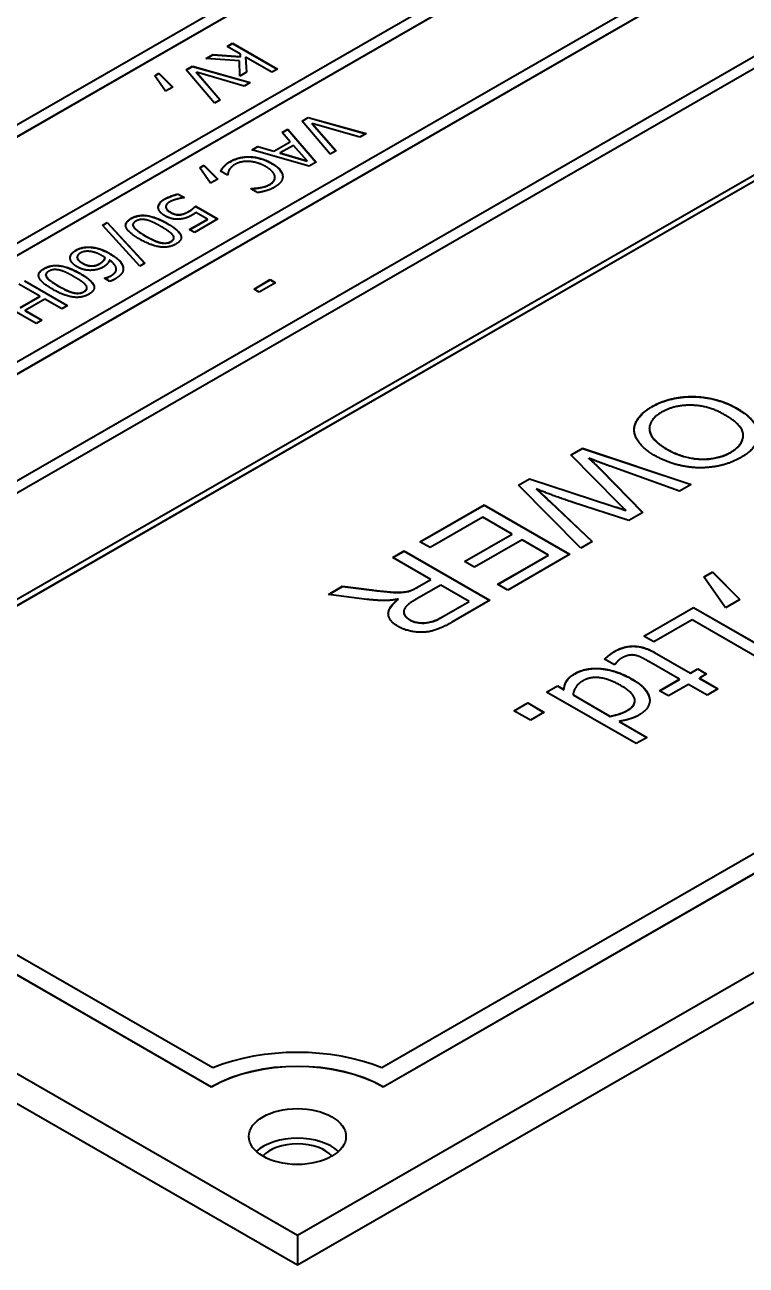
# Model space of a CAD drawing. Header units: millimetres. Extents: x 0 to 1682, y 0 to 1188.
# Drawn here: x 1431.84 to 1443.72, y 1035.44 to 1055.87 of the extents above; entities that cross this region are included whole.
import ezdxf

# ---------------------------------------------------------------- set-up
doc = ezdxf.new("R2010")
doc.units = ezdxf.units.MM
doc.header["$LTSCALE"] = 2
doc.layers.add('가시적인 것(ISO)', color=3, linetype='Continuous', lineweight=40)
doc.layers.add('가시적인 좁은 것(ISO)', color=3, linetype='Continuous', lineweight=35)

msp = doc.modelspace()

# ---------------------------------------------------------------- linework, layer by layer
at = {"layer": '가시적인 것(ISO)'}
for p, q in [((1446.909, 1062.969), (1421.057, 1048.082)), ((1421.227, 1047.984), (1447.079, 1062.871)), ((1447.079, 1062.868), (1421.23, 1047.982)), ((1448.606, 1061.991), (1422.754, 1047.104)), ((1422.924, 1047.007), (1448.776, 1061.894)), ((1448.776, 1061.89), (1422.927, 1047.005)), ((1481.586, 1061.988), (1436.331, 1035.928)), ((1481.586, 1061.498), (1436.331, 1035.437)), ((1476.801, 1061.191), (1437.721, 1038.686)), ((1437.745, 1038.374), (1477.343, 1061.177)), ((1477.343, 1061.174), (1437.745, 1038.371)), ((1450.303, 1061.014), (1424.451, 1046.127)), ((1424.621, 1046.029), (1450.473, 1060.916)), ((1450.473, 1060.913), (1424.624, 1046.028)), ((1452, 1060.037), (1426.148, 1045.15)), ((1426.318, 1045.052), (1452.17, 1059.939)), ((1452.17, 1059.936), (1426.321, 1045.05)), ((1453.697, 1059.06), (1427.845, 1044.173)), ((1453.867, 1059.06), (1427.845, 1044.075)), ((1453.867, 1059.056), (1427.845, 1044.072)), ((1435.173, 1055.51), (1435.262, 1055.562)), ((1435.176, 1055.509), (1435.262, 1055.559)), ((1435.262, 1055.562), (1436.001, 1055.136)), ((1435.262, 1055.559), (1435.262, 1055.562)), ((1435.262, 1055.559), (1435.998, 1055.135)), ((1436.331, 1035.928), (1402.39, 1055.473)), ((1434.823, 1055.309), (1434.94, 1055.376)), ((1434.828, 1055.308), (1434.94, 1055.373)), ((1434.94, 1055.376), (1435.393, 1055.342)), ((1434.94, 1055.373), (1434.94, 1055.376)), ((1434.94, 1055.373), (1435.393, 1055.339)), ((1435.394, 1055.383), (1435.173, 1055.51)), ((1435.393, 1055.342), (1435.394, 1055.383)), ((1435.393, 1055.339), (1435.394, 1055.379)), ((1435.393, 1055.339), (1435.393, 1055.342)), ((1435.394, 1055.379), (1435.394, 1055.383)), ((1435.911, 1055.085), (1435.479, 1055.334)), ((1435.479, 1055.334), (1435.494, 1055.084)), ((1435.479, 1055.331), (1435.479, 1055.334)), ((1435.479, 1055.331), (1435.493, 1055.084)), ((1434.502, 1055.124), (1434.603, 1055.182)), ((1434.965, 1054.576), (1434.502, 1055.124)), ((1434.504, 1055.122), (1434.603, 1055.179)), ((1434.603, 1055.182), (1435.554, 1054.915)), ((1434.603, 1055.179), (1434.603, 1055.182)), ((1434.603, 1055.179), (1435.55, 1054.913)), ((1435.378, 1055.273), (1434.823, 1055.309)), ((1435.382, 1055.02), (1435.378, 1055.273)), ((1436.001, 1055.136), (1435.911, 1055.085)), ((1436.331, 1035.437), (1402.39, 1054.983)), ((1433.982, 1055.027), (1434.051, 1055.067)), ((1434.16, 1054.771), (1433.982, 1055.027)), ((1433.984, 1055.025), (1434.051, 1055.064)), ((1434.051, 1055.067), (1434.279, 1054.84)), ((1434.051, 1055.064), (1434.051, 1055.067)), ((1434.051, 1055.064), (1434.277, 1054.839)), ((1434.67, 1055.083), (1435.061, 1054.632)), ((1435.453, 1054.857), (1434.67, 1055.083)), ((1434.67, 1055.079), (1434.67, 1055.083)), ((1434.67, 1055.079), (1435.059, 1054.63)), ((1435.494, 1055.084), (1435.382, 1055.02)), ((1435.554, 1054.915), (1435.453, 1054.857)), ((1434.279, 1054.84), (1434.16, 1054.771)), ((1406.632, 1054.662), (1434.917, 1038.374)), ((1434.917, 1038.371), (1406.632, 1054.659)), ((1434.94, 1038.686), (1407.174, 1054.676)), ((1435.061, 1054.632), (1434.965, 1054.576)), ((1436.408, 1054.281), (1436.51, 1054.34)), ((1436.41, 1054.279), (1436.51, 1054.336)), ((1436.51, 1054.34), (1437.461, 1054.073)), ((1436.51, 1054.336), (1436.51, 1054.34)), ((1436.51, 1054.336), (1437.457, 1054.071)), ((1436.078, 1054.091), (1436.174, 1054.146)), ((1436.212, 1053.94), (1436.078, 1054.091)), ((1436.08, 1054.089), (1436.174, 1054.143)), ((1436.174, 1054.146), (1436.642, 1053.602)), ((1436.174, 1054.143), (1436.174, 1054.146)), ((1436.174, 1054.143), (1436.64, 1053.6)), ((1436.872, 1053.734), (1436.408, 1054.281)), ((1436.576, 1054.24), (1436.968, 1053.789)), ((1437.36, 1054.015), (1436.576, 1054.24)), ((1436.576, 1054.237), (1436.576, 1054.24)), ((1436.576, 1054.237), (1436.966, 1053.788)), ((1435.942, 1053.785), (1436.212, 1053.94)), ((1435.942, 1053.782), (1436.212, 1053.937)), ((1436.212, 1053.937), (1436.212, 1053.94)), ((1437.461, 1054.073), (1437.36, 1054.015)), ((1435.581, 1053.805), (1435.68, 1053.862)), ((1436.527, 1053.535), (1435.581, 1053.805)), ((1435.585, 1053.804), (1435.68, 1053.859)), ((1435.68, 1053.862), (1435.942, 1053.785)), ((1435.68, 1053.859), (1435.68, 1053.862)), ((1435.68, 1053.859), (1435.942, 1053.782)), ((1435.942, 1053.782), (1435.942, 1053.785)), ((1436.266, 1053.879), (1436.048, 1053.754)), ((1436.048, 1053.754), (1436.49, 1053.625)), ((1436.048, 1053.75), (1436.048, 1053.754)), ((1436.048, 1053.75), (1436.49, 1053.622)), ((1436.49, 1053.625), (1436.266, 1053.879)), ((1436.968, 1053.789), (1436.872, 1053.734)), ((1434.722, 1053.512), (1434.791, 1053.552)), ((1434.9, 1053.257), (1434.722, 1053.512)), ((1434.723, 1053.51), (1434.791, 1053.549)), ((1434.791, 1053.552), (1435.018, 1053.325)), ((1434.791, 1053.549), (1434.791, 1053.552)), ((1434.791, 1053.549), (1435.016, 1053.324)), ((1435.12, 1053.527), (1435.12, 1053.53)), ((1436.49, 1053.622), (1436.49, 1053.625)), ((1436.642, 1053.602), (1436.527, 1053.535)), ((1435.018, 1053.325), (1434.9, 1053.257)), ((1435.178, 1053.388), (1435.066, 1053.453)), ((1435.185, 1053.392), (1435.178, 1053.388)), ((1435.961, 1053.353), (1435.961, 1053.356)), ((1434.37, 1053.078), (1434.47, 1053.02)), ((1434.37, 1053.075), (1434.37, 1053.078)), ((1434.37, 1053.075), (1434.467, 1053.019)), ((1435.564, 1053.166), (1435.572, 1053.17)), ((1435.678, 1053.1), (1435.564, 1053.166)), ((1435.567, 1053.164), (1435.572, 1053.167)), ((1435.572, 1053.167), (1435.572, 1053.17)), ((1434.165, 1052.867), (1434.165, 1052.87)), ((1434.166, 1052.86), (1434.166, 1052.863)), ((1434.47, 1053.02), (1434.463, 1053.016)), ((1434.658, 1052.879), (1435.022, 1052.669)), ((1434.658, 1052.875), (1434.658, 1052.879)), ((1434.658, 1052.875), (1435.02, 1052.667)), ((1434.387, 1052.737), (1434.387, 1052.74)), ((1434.551, 1052.493), (1434.848, 1052.664)), ((1434.554, 1052.491), (1434.848, 1052.661)), ((1435.022, 1052.669), (1434.634, 1052.445)), ((1434.848, 1052.664), (1434.66, 1052.773)), ((1434.848, 1052.661), (1434.848, 1052.664)), ((1433.12, 1052.564), (1433.2, 1052.611)), ((1433.735, 1051.891), (1433.12, 1052.564)), ((1433.122, 1052.562), (1433.2, 1052.607)), ((1433.2, 1052.611), (1433.817, 1051.938)), ((1433.2, 1052.607), (1433.2, 1052.611)), ((1433.2, 1052.607), (1433.815, 1051.937)), ((1433.623, 1052.568), (1433.623, 1052.572)), ((1434.634, 1052.445), (1434.551, 1052.493)), ((1434.298, 1052.355), (1434.298, 1052.358)), ((1432.706, 1052.035), (1432.706, 1052.038)), ((1432.965, 1051.894), (1432.965, 1051.897)), ((1433.167, 1052.027), (1433.167, 1052.03)), ((1433.347, 1051.841), (1433.347, 1051.844)), ((1433.817, 1051.938), (1433.735, 1051.891)), ((1431.838, 1051.649), (1432.545, 1051.242)), ((1431.838, 1051.646), (1432.542, 1051.24)), ((1432.19, 1051.743), (1432.19, 1051.746)), ((1433.153, 1051.693), (1433.157, 1051.695)), ((1433.244, 1051.64), (1433.153, 1051.693)), ((1433.155, 1051.691), (1433.157, 1051.692)), ((1433.157, 1051.692), (1433.157, 1051.695)), ((1435.617, 1051.514), (1435.885, 1051.668)), ((1435.62, 1051.512), (1435.885, 1051.665)), ((1435.885, 1051.668), (1435.97, 1051.618)), ((1435.885, 1051.665), (1435.885, 1051.668)), ((1435.885, 1051.665), (1435.968, 1051.617)), ((1432.09, 1051.396), (1431.744, 1051.595)), ((1432.865, 1051.53), (1432.865, 1051.533)), ((1435.703, 1051.464), (1435.617, 1051.514)), ((1435.97, 1051.618), (1435.703, 1051.464)), ((1432.031, 1050.946), (1431.324, 1051.353)), ((1431.764, 1051.208), (1432.09, 1051.396)), ((1431.764, 1051.205), (1432.09, 1051.392)), ((1432.173, 1051.347), (1431.848, 1051.16)), ((1432.09, 1051.392), (1432.09, 1051.396)), ((1432.451, 1051.188), (1432.173, 1051.347)), ((1432.545, 1051.242), (1432.451, 1051.188)), ((1431.848, 1051.16), (1432.125, 1051)), ((1431.848, 1051.157), (1431.848, 1051.16)), ((1431.848, 1051.157), (1432.122, 1050.999)), ((1432.125, 1051), (1432.031, 1050.946)), ((1442.127, 1049.214), (1442.127, 1049.217)), ((1443.672, 1049.106), (1443.672, 1049.109)), ((1440.834, 1048.783), (1441.027, 1048.894)), ((1441.613, 1047.99), (1440.834, 1048.783)), ((1440.836, 1048.781), (1441.027, 1048.89)), ((1441.027, 1048.894), (1442.816, 1048.295)), ((1441.027, 1048.89), (1441.027, 1048.894)), ((1441.027, 1048.89), (1442.812, 1048.293)), ((1441.131, 1048.724), (1441.131, 1048.727)), ((1442.624, 1048.185), (1441.481, 1048.595)), ((1439.969, 1048.285), (1440.152, 1048.39)), ((1439.971, 1048.283), (1440.152, 1048.387)), ((1440.152, 1048.39), (1441.526, 1047.94)), ((1440.152, 1048.387), (1440.152, 1048.39)), ((1440.152, 1048.387), (1441.526, 1047.936)), ((1441.329, 1048.539), (1442.016, 1047.835)), ((1441.329, 1048.536), (1442.014, 1047.834)), ((1440.997, 1047.248), (1439.969, 1048.285)), ((1440.26, 1048.222), (1440.26, 1048.225)), ((1442.816, 1048.295), (1442.624, 1048.185)), ((1438.348, 1047.351), (1439.404, 1047.96)), ((1439.404, 1047.96), (1440.818, 1047.145)), ((1439.404, 1047.956), (1439.404, 1047.96)), ((1440.498, 1048.007), (1441.186, 1047.357)), ((1440.498, 1048.004), (1441.184, 1047.356)), ((1441.79, 1047.704), (1440.871, 1048)), ((1438.351, 1047.35), (1439.404, 1047.956)), ((1439.384, 1047.755), (1438.515, 1047.255)), ((1439.865, 1047.479), (1439.384, 1047.755)), ((1439.404, 1047.956), (1440.816, 1047.144)), ((1441.737, 1047.867), (1441.737, 1047.87)), ((1442.016, 1047.835), (1441.79, 1047.704)), ((1438.515, 1047.255), (1438.348, 1047.351)), ((1439.081, 1047.027), (1439.865, 1047.479)), ((1439.084, 1047.026), (1439.865, 1047.475)), ((1440.032, 1047.382), (1439.248, 1046.931)), ((1439.865, 1047.475), (1439.865, 1047.479)), ((1440.464, 1047.133), (1440.032, 1047.382)), ((1441.186, 1047.357), (1440.997, 1047.248)), ((1437.9, 1047.093), (1438.087, 1047.201)), ((1437.902, 1047.091), (1438.087, 1047.198)), ((1438.087, 1047.201), (1439.501, 1046.387)), ((1438.087, 1047.198), (1438.087, 1047.201)), ((1438.087, 1047.198), (1439.498, 1046.385)), ((1440.818, 1047.145), (1439.794, 1046.555)), ((1438.528, 1046.731), (1437.9, 1047.093)), ((1439.248, 1046.931), (1439.081, 1047.027)), ((1439.627, 1046.652), (1440.464, 1047.133)), ((1439.63, 1046.65), (1440.464, 1047.13)), ((1440.464, 1047.13), (1440.464, 1047.133)), ((1443.025, 1046.775), (1443.163, 1046.855)), ((1443.381, 1046.264), (1443.025, 1046.775)), ((1443.026, 1046.773), (1443.163, 1046.852)), ((1443.163, 1046.855), (1443.618, 1046.401)), ((1443.163, 1046.852), (1443.163, 1046.855)), ((1443.163, 1046.852), (1443.616, 1046.399)), ((1436.842, 1046.484), (1437.076, 1046.619)), ((1436.847, 1046.484), (1437.076, 1046.616)), ((1437.076, 1046.619), (1437.558, 1046.557)), ((1437.076, 1046.616), (1437.076, 1046.619)), ((1437.076, 1046.616), (1437.558, 1046.554)), ((1438.2, 1046.547), (1438.2, 1046.55)), ((1438.69, 1046.638), (1438.288, 1046.407)), ((1438.311, 1046.606), (1438.528, 1046.731)), ((1438.311, 1046.603), (1438.528, 1046.728)), ((1438.528, 1046.728), (1438.528, 1046.731)), ((1439.157, 1046.369), (1438.69, 1046.638)), ((1439.794, 1046.555), (1439.627, 1046.652)), ((1437.472, 1046.403), (1436.842, 1046.484)), ((1437.998, 1046.405), (1437.998, 1046.408)), ((1438.71, 1046.111), (1439.157, 1046.369)), ((1438.71, 1046.108), (1439.157, 1046.365)), ((1439.501, 1046.387), (1438.874, 1046.025)), ((1439.157, 1046.365), (1439.157, 1046.369)), ((1443.618, 1046.401), (1443.381, 1046.264)), ((1438.082, 1046.195), (1438.082, 1046.199)), ((1442.033, 1045.799), (1442.853, 1046.271)), ((1442.036, 1045.798), (1442.853, 1046.268)), ((1442.853, 1046.271), (1444.267, 1045.457)), ((1442.853, 1046.268), (1442.853, 1046.271)), ((1442.853, 1046.268), (1444.264, 1045.455)), ((1442.832, 1046.067), (1442.201, 1045.703)), ((1444.079, 1045.349), (1442.832, 1046.067)), ((1442.201, 1045.703), (1442.033, 1045.799)), ((1442.213, 1045.528), (1442.801, 1045.19)), ((1442.213, 1045.525), (1442.801, 1045.186)), ((1441.55, 1045.326), (1441.389, 1045.418)), ((1441.56, 1045.331), (1441.55, 1045.326)), ((1442.622, 1045.087), (1442.117, 1045.378)), ((1442.801, 1045.19), (1442.922, 1045.259)), ((1442.801, 1045.186), (1442.922, 1045.256)), ((1442.801, 1045.186), (1442.801, 1045.19)), ((1442.922, 1045.259), (1443.069, 1045.174)), ((1442.922, 1045.256), (1442.922, 1045.259)), ((1442.922, 1045.256), (1443.067, 1045.172)), ((1443.069, 1045.174), (1442.949, 1045.104)), ((1442.949, 1045.104), (1443.254, 1044.929)), ((1442.949, 1045.101), (1442.949, 1045.104)), ((1442.949, 1045.101), (1443.251, 1044.927)), ((1440.432, 1044.877), (1440.611, 1044.98)), ((1440.435, 1044.876), (1440.611, 1044.977)), ((1440.611, 1044.98), (1440.719, 1044.918)), ((1440.611, 1044.977), (1440.611, 1044.98)), ((1440.611, 1044.977), (1440.719, 1044.915)), ((1440.719, 1044.915), (1440.719, 1044.918)), ((1442.294, 1044.897), (1442.622, 1045.087)), ((1442.441, 1044.812), (1442.294, 1044.897)), ((1442.296, 1044.896), (1442.622, 1045.083)), ((1442.77, 1045.001), (1442.441, 1044.812)), ((1442.622, 1045.083), (1442.622, 1045.087)), ((1443.075, 1044.826), (1442.77, 1045.001)), ((1443.254, 1044.929), (1443.075, 1044.826)), ((1439.896, 1044.569), (1440.123, 1044.699)), ((1439.899, 1044.567), (1440.123, 1044.696)), ((1440.123, 1044.699), (1440.393, 1044.543)), ((1440.123, 1044.696), (1440.123, 1044.699)), ((1440.123, 1044.696), (1440.391, 1044.542)), ((1441.91, 1044.027), (1440.432, 1044.877)), ((1440.869, 1044.832), (1441.482, 1044.479)), ((1440.869, 1044.829), (1440.869, 1044.832)), ((1440.869, 1044.829), (1441.482, 1044.476)), ((1441.887, 1044.729), (1441.887, 1044.732)), ((1440.167, 1044.413), (1439.896, 1044.569)), ((1440.393, 1044.543), (1440.167, 1044.413)), ((1441.482, 1044.476), (1441.482, 1044.479)), ((1441.63, 1044.394), (1442.088, 1044.13)), ((1441.63, 1044.39), (1441.63, 1044.394)), ((1441.63, 1044.39), (1442.086, 1044.128)), ((1442.088, 1044.13), (1441.91, 1044.027)), ((1434.917, 1038.371), (1434.917, 1038.374)), ((1437.745, 1038.371), (1437.745, 1038.374)), ((1436.331, 1035.928), (1436.331, 1035.437))]:
    msp.add_line(p, q, dxfattribs=at)
for centre, major_axis, start_param, end_param in [((1436.331, 1037.56), (-2.4, 0), 4.094439, 5.330339), ((1436.331, 1037.56), (2, 0), 0.785398, 2.356194), ((1436.331, 1037.556), (-2, 0), 3.926991, 5.497787), ((1436.331, 1037.066), (-0.8, 0), 3.703008, 5.72177), ((1436.331, 1037.066), (0.64, 0), 0.471438, 2.670154)]:
    msp.add_ellipse(centre, major_axis=major_axis, ratio=0.575862, start_param=start_param, end_param=end_param, dxfattribs=at)
msp.add_ellipse((1436.331, 1037.556), major_axis=(0.8, 0), ratio=0.575862, dxfattribs=at)
for points, degree in [([(1435.225, 1053.614), (1435.294, 1053.654), (1435.457, 1053.694), (1435.546, 1053.692)], 2), ([(1435.546, 1053.692), (1435.634, 1053.69), (1435.818, 1053.637), (1435.907, 1053.586)], 2), ([(1435.066, 1053.453), (1435.079, 1053.472), (1435.1, 1053.508), (1435.12, 1053.53)], 2), ([(1435.12, 1053.53), (1435.14, 1053.554), (1435.183, 1053.59), (1435.225, 1053.614)], 2), ([(1435.305, 1053.567), (1435.265, 1053.543), (1435.215, 1053.492), (1435.203, 1053.468)], 2), ([(1435.53, 1053.615), (1435.465, 1053.618), (1435.35, 1053.593), (1435.305, 1053.567)], 2), ([(1435.809, 1053.53), (1435.736, 1053.571), (1435.597, 1053.612), (1435.53, 1053.615)], 2), ([(1435.96, 1053.37), (1435.954, 1053.408), (1435.877, 1053.49), (1435.809, 1053.53)], 2), ([(1435.907, 1053.586), (1435.996, 1053.535), (1436.082, 1053.433), (1436.088, 1053.38)], 2), ([(1435.203, 1053.468), (1435.193, 1053.444), (1435.185, 1053.405), (1435.185, 1053.392)], 2), ([(1435.876, 1053.238), (1435.921, 1053.264), (1435.965, 1053.332), (1435.96, 1053.37)], 2), ([(1436.088, 1053.38), (1436.093, 1053.328), (1436.027, 1053.233), (1435.956, 1053.192)], 2), ([(1436.088, 1053.377), (1436.089, 1053.373), (1436.089, 1053.369), (1436.089, 1053.365)], 3), ([(1434.144, 1052.995), (1434.195, 1053.024), (1434.316, 1053.068), (1434.37, 1053.078)], 2), ([(1435.572, 1053.17), (1435.596, 1053.171), (1435.667, 1053.175), (1435.711, 1053.182)], 2), ([(1435.813, 1053.131), (1435.783, 1053.122), (1435.714, 1053.107), (1435.678, 1053.1)], 2), ([(1435.711, 1053.182), (1435.752, 1053.189), (1435.835, 1053.214), (1435.876, 1053.238)], 2), ([(1435.956, 1053.192), (1435.92, 1053.171), (1435.848, 1053.141), (1435.813, 1053.131)], 2), ([(1434.04, 1052.855), (1434.038, 1052.89), (1434.089, 1052.963), (1434.144, 1052.995)], 2), ([(1434.225, 1052.947), (1434.196, 1052.93), (1434.163, 1052.887), (1434.166, 1052.863)], 2), ([(1434.165, 1052.867), (1434.165, 1052.864), (1434.165, 1052.862), (1434.166, 1052.86)], 3), ([(1434.166, 1052.863), (1434.169, 1052.841), (1434.207, 1052.798), (1434.245, 1052.776)], 2), ([(1434.349, 1052.994), (1434.311, 1052.984), (1434.254, 1052.963), (1434.225, 1052.947)], 2), ([(1434.463, 1053.016), (1434.444, 1053.015), (1434.383, 1053.003), (1434.349, 1052.994)], 2), ([(1434.535, 1052.788), (1434.574, 1052.811), (1434.64, 1052.862), (1434.658, 1052.879)], 2), ([(1433.735, 1052.334), (1433.545, 1052.444), (1433.477, 1052.61), (1433.592, 1052.677)], 2), ([(1433.592, 1052.677), (1433.709, 1052.744), (1434, 1052.702), (1434.186, 1052.595)], 2), ([(1433.853, 1052.649), (1433.802, 1052.662), (1433.712, 1052.655), (1433.671, 1052.631)], 2), ([(1434.148, 1052.721), (1434.097, 1052.75), (1434.042, 1052.819), (1434.04, 1052.855)], 2), ([(1434.391, 1052.664), (1434.33, 1052.659), (1434.212, 1052.684), (1434.148, 1052.721)], 2), ([(1434.245, 1052.776), (1434.283, 1052.754), (1434.351, 1052.738), (1434.387, 1052.74)], 2), ([(1434.387, 1052.74), (1434.425, 1052.742), (1434.499, 1052.767), (1434.535, 1052.788)], 2), ([(1434.599, 1052.733), (1434.545, 1052.702), (1434.452, 1052.669), (1434.391, 1052.664)], 2), ([(1434.66, 1052.773), (1434.645, 1052.761), (1434.613, 1052.741), (1434.599, 1052.733)], 2), ([(1433.671, 1052.631), (1433.632, 1052.609), (1433.618, 1052.558), (1433.641, 1052.528)], 2), ([(1433.641, 1052.528), (1433.662, 1052.5), (1433.758, 1052.432), (1433.831, 1052.39)], 2), ([(1434.09, 1052.54), (1434.016, 1052.583), (1433.907, 1052.635), (1433.853, 1052.649)], 2), ([(1434.281, 1052.401), (1434.259, 1052.43), (1434.159, 1052.5), (1434.09, 1052.54)], 2), ([(1434.186, 1052.595), (1434.378, 1052.485), (1434.444, 1052.319), (1434.328, 1052.253)], 2), ([(1434.328, 1052.253), (1434.212, 1052.186), (1433.919, 1052.228), (1433.735, 1052.334)], 2), ([(1433.831, 1052.39), (1433.904, 1052.348), (1434.022, 1052.293), (1434.073, 1052.28)], 2), ([(1434.073, 1052.28), (1434.123, 1052.268), (1434.21, 1052.275), (1434.25, 1052.298)], 2), ([(1434.25, 1052.298), (1434.289, 1052.321), (1434.303, 1052.371), (1434.281, 1052.401)], 2), ([(1432.59, 1052.023), (1432.589, 1052.06), (1432.634, 1052.125), (1432.682, 1052.152)], 2), ([(1432.682, 1052.152), (1432.729, 1052.18), (1432.84, 1052.206), (1432.902, 1052.205)], 2), ([(1432.758, 1052.107), (1432.701, 1052.074), (1432.712, 1051.987), (1432.793, 1051.94)], 2), ([(1432.887, 1052.135), (1432.844, 1052.136), (1432.783, 1052.122), (1432.758, 1052.107)], 2), ([(1433.124, 1052.057), (1433.051, 1052.099), (1432.932, 1052.134), (1432.887, 1052.135)], 2), ([(1432.902, 1052.205), (1432.977, 1052.204), (1433.147, 1052.154), (1433.241, 1052.099)], 2), ([(1433.167, 1052.03), (1433.157, 1052.036), (1433.139, 1052.048), (1433.124, 1052.057)], 2), ([(1433.241, 1052.099), (1433.333, 1052.046), (1433.444, 1051.939), (1433.459, 1051.885)], 2), ([(1432.302, 1051.509), (1432.111, 1051.619), (1432.044, 1051.785), (1432.159, 1051.851)], 2), ([(1432.159, 1051.851), (1432.276, 1051.919), (1432.567, 1051.877), (1432.753, 1051.77)], 2), ([(1432.701, 1051.882), (1432.647, 1051.914), (1432.59, 1051.988), (1432.59, 1052.023)], 2), ([(1432.958, 1051.823), (1432.89, 1051.817), (1432.762, 1051.847), (1432.701, 1051.882)], 2), ([(1432.793, 1051.94), (1432.837, 1051.915), (1432.919, 1051.894), (1432.965, 1051.897)], 2), ([(1433.137, 1051.877), (1433.096, 1051.854), (1433.017, 1051.828), (1432.958, 1051.823)], 2), ([(1432.965, 1051.897), (1432.998, 1051.899), (1433.055, 1051.921), (1433.08, 1051.935)], 2), ([(1433.08, 1051.935), (1433.113, 1051.954), (1433.155, 1052.001), (1433.167, 1052.03)], 2), ([(1433.235, 1051.991), (1433.225, 1051.958), (1433.18, 1051.902), (1433.137, 1051.877)], 2), ([(1433.264, 1051.735), (1433.353, 1051.786), (1433.342, 1051.917), (1433.235, 1051.991)], 2), ([(1433.459, 1051.885), (1433.475, 1051.832), (1433.413, 1051.727), (1433.334, 1051.681)], 2), ([(1433.459, 1051.881), (1433.462, 1051.87), (1433.464, 1051.859), (1433.464, 1051.847)], 3), ([(1432.237, 1051.806), (1432.199, 1051.784), (1432.185, 1051.733), (1432.208, 1051.703)], 2), ([(1432.208, 1051.703), (1432.229, 1051.675), (1432.325, 1051.606), (1432.398, 1051.565)], 2), ([(1432.42, 1051.823), (1432.369, 1051.836), (1432.279, 1051.83), (1432.237, 1051.806)], 2), ([(1432.657, 1051.714), (1432.582, 1051.757), (1432.474, 1051.809), (1432.42, 1051.823)], 2), ([(1432.848, 1051.576), (1432.826, 1051.605), (1432.726, 1051.674), (1432.657, 1051.714)], 2), ([(1432.753, 1051.77), (1432.945, 1051.66), (1433.011, 1051.494), (1432.895, 1051.427)], 2), ([(1433.157, 1051.695), (1433.177, 1051.699), (1433.237, 1051.72), (1433.264, 1051.735)], 2), ([(1433.334, 1051.681), (1433.31, 1051.668), (1433.264, 1051.646), (1433.244, 1051.64)], 2), ([(1432.895, 1051.427), (1432.779, 1051.36), (1432.486, 1051.403), (1432.302, 1051.509)], 2), ([(1432.398, 1051.565), (1432.471, 1051.523), (1432.589, 1051.468), (1432.64, 1051.455)], 2), ([(1432.64, 1051.455), (1432.69, 1051.442), (1432.777, 1051.45), (1432.817, 1051.472)], 2), ([(1432.817, 1051.472), (1432.856, 1051.495), (1432.87, 1051.546), (1432.848, 1051.576)], 2), ([(1442.166, 1049.577), (1442.366, 1049.693), (1442.874, 1049.763), (1443.369, 1049.664), (1443.555, 1049.557)], 2), ([(1443.36, 1049.447), (1443.105, 1049.594), (1442.536, 1049.605), (1442.328, 1049.485)], 2), ([(1442.219, 1048.768), (1442.004, 1048.892), (1441.838, 1049.187), (1441.983, 1049.472), (1442.166, 1049.577)], 2), ([(1442.328, 1049.485), (1442.116, 1049.364), (1442.14, 1049.036), (1442.414, 1048.878)], 2), ([(1443.467, 1048.827), (1443.665, 1048.941), (1443.679, 1049.263), (1443.36, 1049.447)], 2), ([(1443.555, 1049.557), (1443.908, 1049.354), (1443.927, 1048.907), (1443.629, 1048.735)], 2), ([(1442.414, 1048.878), (1442.586, 1048.779), (1442.96, 1048.698), (1443.327, 1048.746), (1443.467, 1048.827)], 2), ([(1441.481, 1048.595), (1441.301, 1048.659), (1441.131, 1048.727)], 2), ([(1441.131, 1048.727), (1441.305, 1048.565), (1441.329, 1048.539)], 2), ([(1443.629, 1048.735), (1443.432, 1048.622), (1442.93, 1048.549), (1442.431, 1048.646), (1442.219, 1048.768)], 2), ([(1440.871, 1048), (1440.531, 1048.11), (1440.26, 1048.225)], 2), ([(1440.26, 1048.225), (1440.368, 1048.132), (1440.498, 1048.007)], 2), ([(1441.737, 1047.87), (1441.664, 1047.94), (1441.613, 1047.99)], 2), ([(1441.526, 1047.94), (1441.699, 1047.884), (1441.737, 1047.87)], 2), ([(1437.558, 1046.557), (1437.767, 1046.531), (1438.007, 1046.515), (1438.146, 1046.531), (1438.2, 1046.55)], 2), ([(1438.2, 1046.55), (1438.239, 1046.565), (1438.311, 1046.606)], 2), ([(1437.815, 1046.384), (1437.658, 1046.38), (1437.472, 1046.403)], 2), ([(1437.998, 1046.408), (1437.889, 1046.387), (1437.815, 1046.384)], 2), ([(1437.985, 1045.958), (1437.834, 1046.045), (1437.823, 1046.276), (1437.998, 1046.408)], 2), ([(1438.288, 1046.407), (1438.159, 1046.333), (1438.068, 1046.219), (1438.11, 1046.108), (1438.178, 1046.069)], 2), ([(1438.874, 1046.025), (1438.685, 1045.917), (1438.412, 1045.847), (1438.101, 1045.891), (1437.985, 1045.958)], 2), ([(1438.178, 1046.069), (1438.278, 1046.011), (1438.553, 1046.02), (1438.71, 1046.111)], 2), ([(1441.389, 1045.418), (1441.426, 1045.455), (1441.513, 1045.524), (1441.558, 1045.549)], 2), ([(1441.558, 1045.549), (1441.703, 1045.633), (1442.033, 1045.632), (1442.213, 1045.528)], 2), ([(1441.669, 1045.434), (1441.625, 1045.409), (1441.57, 1045.347), (1441.56, 1045.331)], 2), ([(1441.886, 1045.482), (1441.836, 1045.492), (1441.731, 1045.469), (1441.669, 1045.434)], 2), ([(1442.117, 1045.378), (1442.037, 1045.424), (1441.943, 1045.471), (1441.886, 1045.482)], 2), ([(1440.762, 1045.058), (1440.782, 1045.091), (1440.844, 1045.149), (1440.898, 1045.18)], 2), ([(1440.898, 1045.18), (1440.985, 1045.23), (1441.204, 1045.273), (1441.325, 1045.262)], 2), ([(1441.663, 1044.98), (1441.475, 1045.089), (1441.158, 1045.134), (1441.026, 1045.058)], 2), ([(1441.325, 1045.262), (1441.447, 1045.252), (1441.71, 1045.166), (1441.844, 1045.089)], 2), ([(1440.719, 1044.918), (1440.726, 1044.962), (1440.741, 1045.023), (1440.762, 1045.058)], 2), ([(1441.026, 1045.058), (1440.956, 1045.018), (1440.878, 1044.899), (1440.869, 1044.832)], 2), ([(1441.771, 1044.58), (1441.908, 1044.66), (1441.858, 1044.868), (1441.663, 1044.98)], 2), ([(1441.844, 1045.089), (1441.984, 1045.008), (1442.116, 1044.849), (1442.13, 1044.769)], 2), ([(1442.13, 1044.769), (1442.14, 1044.695), (1442.055, 1044.555), (1441.965, 1044.503)], 2), ([(1442.13, 1044.765), (1442.131, 1044.756), (1442.132, 1044.747), (1442.132, 1044.738)], 3), ([(1441.482, 1044.479), (1441.581, 1044.499), (1441.71, 1044.545), (1441.771, 1044.58)], 2), ([(1441.965, 1044.503), (1441.886, 1044.458), (1441.732, 1044.41), (1441.63, 1044.394)], 2)]:
    msp.add_open_spline(points, degree=degree, dxfattribs=at)
for points, knots in [([(1435.225, 1053.611), (1435.25, 1053.625), (1435.277, 1053.638), (1435.334, 1053.66), (1435.364, 1053.669), (1435.444, 1053.686), (1435.494, 1053.69), (1435.546, 1053.689)], [-0.08970536, -0.08970536, -0.08970536, -0.08970536, -0.06354156, -0.06354156, -0.03867003, -0.03867003, 0, 0, 0, 0]), ([(1435.546, 1053.689), (1435.576, 1053.688), (1435.606, 1053.685), (1435.672, 1053.675), (1435.704, 1053.667), (1435.793, 1053.641), (1435.854, 1053.613), (1435.907, 1053.583)], [-0.08936768, -0.08936768, -0.08936768, -0.08936768, -0.07491049, -0.07491049, -0.05645915, -0.05645915, 0, 0, 0, 0]), ([(1435.067, 1053.452), (1435.075, 1053.463), (1435.082, 1053.475), (1435.097, 1053.5), (1435.108, 1053.514), (1435.12, 1053.527)], [-0.03454384, -0.03454384, -0.03454384, -0.03454384, -0.01842159, -0.01842159, 0, 0, 0, 0]), ([(1435.12, 1053.527), (1435.132, 1053.541), (1435.146, 1053.555), (1435.178, 1053.582), (1435.201, 1053.597), (1435.225, 1053.611)], [-0.04951884, -0.04951884, -0.04951884, -0.04951884, -0.02524297, -0.02524297, 0, 0, 0, 0]), ([(1435.907, 1053.583), (1435.989, 1053.536), (1436.025, 1053.498), (1436.069, 1053.444), (1436.084, 1053.411), (1436.088, 1053.377)], [-0.07794955, -0.07794955, -0.07794955, -0.07794955, -0.04500436, -0.04500436, 0, 0, 0, 0]), ([(1435.876, 1053.235), (1435.892, 1053.244), (1435.906, 1053.254), (1435.932, 1053.278), (1435.941, 1053.29), (1435.956, 1053.318), (1435.961, 1053.335), (1435.961, 1053.353)], [-0.05575406, -0.05575406, -0.05575406, -0.05575406, -0.04354167, -0.04354167, -0.02953823, -0.02953823, -0.00629183, -0.00629183, -0.00629183, -0.00629183]), ([(1434.144, 1052.991), (1434.191, 1053.018), (1434.233, 1053.034), (1434.291, 1053.055), (1434.33, 1053.067), (1434.37, 1053.075)], [-0.05156675, -0.05156675, -0.05156675, -0.05156675, -0.0315834, -0.0315834, 0, 0, 0, 0]), ([(1435.572, 1053.167), (1435.592, 1053.167), (1435.612, 1053.168), (1435.658, 1053.171), (1435.685, 1053.174), (1435.711, 1053.179)], [-0.0348063, -0.0348063, -0.0348063, -0.0348063, -0.0198818, -0.0198818, 0, 0, 0, 0]), ([(1435.711, 1053.179), (1435.75, 1053.185), (1435.779, 1053.194), (1435.824, 1053.208), (1435.852, 1053.221), (1435.876, 1053.235)], [-0.03844355, -0.03844355, -0.03844355, -0.03844355, -0.02591263, -0.02591263, 0, 0, 0, 0]), ([(1434.04, 1052.859), (1434.04, 1052.868), (1434.042, 1052.878), (1434.05, 1052.903), (1434.058, 1052.915), (1434.082, 1052.949), (1434.11, 1052.972), (1434.144, 1052.991)], [-0.05460579, -0.05460579, -0.05460579, -0.05460579, -0.0476239, -0.0476239, -0.03626805, -0.03626805, 0, 0, 0, 0]), ([(1434.535, 1052.785), (1434.574, 1052.807), (1434.598, 1052.826), (1434.623, 1052.846), (1434.643, 1052.862), (1434.658, 1052.875)], [-0.03195148, -0.03195148, -0.03195148, -0.03195148, -0.02081031, -0.02081031, 0, 0, 0, 0]), ([(1433.503, 1052.562), (1433.503, 1052.581), (1433.51, 1052.599), (1433.539, 1052.638), (1433.563, 1052.657), (1433.592, 1052.673)], [-0.0549068, -0.0549068, -0.0549068, -0.0549068, -0.03063998, -0.03063998, 0, 0, 0, 0]), ([(1433.592, 1052.673), (1433.61, 1052.684), (1433.63, 1052.693), (1433.671, 1052.708), (1433.691, 1052.714), (1433.745, 1052.724), (1433.777, 1052.726), (1433.835, 1052.723), (1433.877, 1052.719), (1434.023, 1052.678), (1434.109, 1052.637), (1434.186, 1052.592)], [-0.3184221, -0.3184221, -0.3184221, -0.3184221, -0.2624296, -0.2624296, -0.2112836, -0.2112836, -0.1387517, -0.1387517, -0.0824519, -0.0824519, 0, 0, 0, 0]), ([(1434.166, 1052.86), (1434.169, 1052.841), (1434.179, 1052.826), (1434.202, 1052.8), (1434.223, 1052.785), (1434.245, 1052.773)], [-0.03795909, -0.03795909, -0.03795909, -0.03795909, -0.02334166, -0.02334166, 0, 0, 0, 0]), ([(1434.245, 1052.773), (1434.258, 1052.765), (1434.273, 1052.758), (1434.3, 1052.747), (1434.313, 1052.743), (1434.348, 1052.737), (1434.367, 1052.736), (1434.387, 1052.737)], [-0.04450476, -0.04450476, -0.04450476, -0.04450476, -0.02747165, -0.02747165, -0.01469082, -0.01469082, 0, 0, 0, 0]), ([(1434.387, 1052.737), (1434.4, 1052.737), (1434.412, 1052.739), (1434.442, 1052.745), (1434.456, 1052.749), (1434.489, 1052.76), (1434.513, 1052.772), (1434.535, 1052.785)], [-0.03276832, -0.03276832, -0.03276832, -0.03276832, -0.02893717, -0.02893717, -0.0234244, -0.0234244, 0, 0, 0, 0]), ([(1433.623, 1052.568), (1433.623, 1052.567), (1433.623, 1052.566), (1433.624, 1052.551), (1433.631, 1052.538), (1433.641, 1052.525)], [-0.01940493, -0.01940493, -0.01940493, -0.01940493, -0.01788443, -0.01788443, 0, 0, 0, 0]), ([(1433.641, 1052.525), (1433.657, 1052.503), (1433.684, 1052.481), (1433.728, 1052.45), (1433.764, 1052.425), (1433.831, 1052.387)], [-0.1754089, -0.1754089, -0.1754089, -0.1754089, -0.0714193, -0.0714193, 0, 0, 0, 0]), ([(1434.186, 1052.592), (1434.235, 1052.564), (1434.283, 1052.533), (1434.353, 1052.477), (1434.382, 1052.449), (1434.409, 1052.406), (1434.418, 1052.387), (1434.418, 1052.364)], [-0.2191696, -0.2191696, -0.2191696, -0.2191696, -0.1437847, -0.1437847, -0.0861737, -0.0861737, -0.056707, -0.056707, -0.056707, -0.056707]), ([(1433.831, 1052.387), (1433.872, 1052.363), (1433.918, 1052.338), (1433.983, 1052.308), (1434.025, 1052.289), (1434.073, 1052.277)], [-0.1288565, -0.1288565, -0.1288565, -0.1288565, -0.0389667, -0.0389667, 0, 0, 0, 0]), ([(1434.073, 1052.277), (1434.086, 1052.274), (1434.099, 1052.271), (1434.124, 1052.268), (1434.137, 1052.267), (1434.171, 1052.267), (1434.186, 1052.27), (1434.217, 1052.278), (1434.235, 1052.286), (1434.25, 1052.294)], [-0.03684338, -0.03684338, -0.03684338, -0.03684338, -0.03081009, -0.03081009, -0.0253476, -0.0253476, -0.01609974, -0.01609974, 0, 0, 0, 0]), ([(1434.25, 1052.294), (1434.259, 1052.3), (1434.267, 1052.305), (1434.28, 1052.316), (1434.285, 1052.322), (1434.293, 1052.334), (1434.298, 1052.343), (1434.298, 1052.355)], [-0.07029682, -0.07029682, -0.07029682, -0.07029682, -0.0520459, -0.0520459, -0.03550401, -0.03550401, -0.01936847, -0.01936847, -0.01936847, -0.01936847]), ([(1432.59, 1052.025), (1432.59, 1052.035), (1432.592, 1052.046), (1432.599, 1052.07), (1432.606, 1052.082), (1432.628, 1052.113), (1432.652, 1052.132), (1432.682, 1052.149)], [-0.05287677, -0.05287677, -0.05287677, -0.05287677, -0.04368418, -0.04368418, -0.03128769, -0.03128769, 0, 0, 0, 0]), ([(1432.682, 1052.149), (1432.698, 1052.159), (1432.716, 1052.167), (1432.754, 1052.182), (1432.774, 1052.188), (1432.829, 1052.199), (1432.865, 1052.203), (1432.902, 1052.202)], [-0.06165551, -0.06165551, -0.06165551, -0.06165551, -0.04420177, -0.04420177, -0.02770759, -0.02770759, 0, 0, 0, 0]), ([(1432.902, 1052.202), (1432.928, 1052.201), (1432.954, 1052.199), (1433.011, 1052.189), (1433.04, 1052.182), (1433.127, 1052.156), (1433.189, 1052.126), (1433.241, 1052.096)], [-0.08791927, -0.08791927, -0.08791927, -0.08791927, -0.07348254, -0.07348254, -0.0551393, -0.0551393, 0, 0, 0, 0]), ([(1433.241, 1052.096), (1433.32, 1052.05), (1433.366, 1052.012), (1433.426, 1051.952), (1433.449, 1051.918), (1433.459, 1051.881)], [-0.09081667, -0.09081667, -0.09081667, -0.09081667, -0.04771653, -0.04771653, 0, 0, 0, 0]), ([(1432.07, 1051.737), (1432.07, 1051.756), (1432.077, 1051.774), (1432.105, 1051.812), (1432.13, 1051.831), (1432.159, 1051.848)], [-0.0549068, -0.0549068, -0.0549068, -0.0549068, -0.03063998, -0.03063998, 0, 0, 0, 0]), ([(1432.159, 1051.848), (1432.177, 1051.858), (1432.197, 1051.868), (1432.237, 1051.883), (1432.258, 1051.889), (1432.312, 1051.899), (1432.344, 1051.901), (1432.402, 1051.898), (1432.444, 1051.894), (1432.589, 1051.853), (1432.675, 1051.811), (1432.753, 1051.767)], [-0.3184221, -0.3184221, -0.3184221, -0.3184221, -0.2624296, -0.2624296, -0.2112836, -0.2112836, -0.1387517, -0.1387517, -0.0824519, -0.0824519, 0, 0, 0, 0]), ([(1432.706, 1052.035), (1432.706, 1052.033), (1432.706, 1052.032), (1432.707, 1052.021), (1432.71, 1052.008), (1432.741, 1051.97), (1432.767, 1051.952), (1432.793, 1051.937)], [-0.05875242, -0.05875242, -0.05875242, -0.05875242, -0.05385048, -0.05385048, -0.02841386, -0.02841386, 0, 0, 0, 0]), ([(1432.793, 1051.937), (1432.809, 1051.928), (1432.827, 1051.919), (1432.866, 1051.904), (1432.883, 1051.9), (1432.919, 1051.893), (1432.942, 1051.892), (1432.965, 1051.894)], [-0.03820778, -0.03820778, -0.03820778, -0.03820778, -0.02813229, -0.02813229, -0.01731853, -0.01731853, 0, 0, 0, 0]), ([(1432.965, 1051.894), (1432.976, 1051.894), (1432.987, 1051.896), (1433.008, 1051.9), (1433.017, 1051.903), (1433.046, 1051.914), (1433.064, 1051.922), (1433.08, 1051.932)], [-0.03386859, -0.03386859, -0.03386859, -0.03386859, -0.0254798, -0.0254798, -0.01710473, -0.01710473, 0, 0, 0, 0]), ([(1433.08, 1051.932), (1433.102, 1051.944), (1433.12, 1051.958), (1433.143, 1051.985), (1433.157, 1052.002), (1433.167, 1052.027)], [-0.08434157, -0.08434157, -0.08434157, -0.08434157, -0.03320777, -0.03320777, 0, 0, 0, 0]), ([(1433.264, 1051.732), (1433.289, 1051.746), (1433.31, 1051.762), (1433.338, 1051.797), (1433.346, 1051.816), (1433.347, 1051.837), (1433.347, 1051.839), (1433.347, 1051.841)], [-0.10201935, -0.10201935, -0.10201935, -0.10201935, -0.08432312, -0.08432312, -0.06741101, -0.06741101, -0.06547516, -0.06547516, -0.06547516, -0.06547516]), ([(1432.19, 1051.743), (1432.19, 1051.742), (1432.19, 1051.741), (1432.191, 1051.726), (1432.198, 1051.712), (1432.208, 1051.7)], [-0.01940493, -0.01940493, -0.01940493, -0.01940493, -0.01788443, -0.01788443, 0, 0, 0, 0]), ([(1432.208, 1051.7), (1432.224, 1051.678), (1432.251, 1051.656), (1432.295, 1051.625), (1432.331, 1051.6), (1432.398, 1051.561)], [-0.1754089, -0.1754089, -0.1754089, -0.1754089, -0.0714193, -0.0714193, 0, 0, 0, 0]), ([(1432.753, 1051.767), (1432.801, 1051.739), (1432.85, 1051.708), (1432.92, 1051.651), (1432.949, 1051.624), (1432.976, 1051.581), (1432.985, 1051.561), (1432.985, 1051.539)], [-0.2191696, -0.2191696, -0.2191696, -0.2191696, -0.1437847, -0.1437847, -0.0861737, -0.0861737, -0.056707, -0.056707, -0.056707, -0.056707]), ([(1433.157, 1051.692), (1433.176, 1051.696), (1433.199, 1051.703), (1433.228, 1051.713), (1433.247, 1051.722), (1433.264, 1051.732)], [-0.02542979, -0.02542979, -0.02542979, -0.02542979, -0.01843253, -0.01843253, 0, 0, 0, 0]), ([(1432.398, 1051.561), (1432.439, 1051.538), (1432.485, 1051.513), (1432.55, 1051.483), (1432.592, 1051.464), (1432.64, 1051.452)], [-0.1288565, -0.1288565, -0.1288565, -0.1288565, -0.0389667, -0.0389667, 0, 0, 0, 0]), ([(1432.64, 1051.452), (1432.652, 1051.449), (1432.666, 1051.446), (1432.691, 1051.443), (1432.704, 1051.442), (1432.737, 1051.442), (1432.753, 1051.445), (1432.784, 1051.453), (1432.802, 1051.46), (1432.817, 1051.469)], [-0.03684338, -0.03684338, -0.03684338, -0.03684338, -0.03081009, -0.03081009, -0.0253476, -0.0253476, -0.01609974, -0.01609974, 0, 0, 0, 0]), ([(1432.817, 1051.469), (1432.826, 1051.474), (1432.834, 1051.48), (1432.847, 1051.491), (1432.852, 1051.497), (1432.86, 1051.509), (1432.865, 1051.518), (1432.865, 1051.53)], [-0.07029682, -0.07029682, -0.07029682, -0.07029682, -0.0520459, -0.0520459, -0.03550401, -0.03550401, -0.01936847, -0.01936847, -0.01936847, -0.01936847]), ([(1442.166, 1049.574), (1442.214, 1049.602), (1442.266, 1049.627), (1442.376, 1049.67), (1442.433, 1049.687), (1442.599, 1049.726), (1442.714, 1049.739), (1442.932, 1049.739), (1443.049, 1049.729), (1443.324, 1049.664), (1443.448, 1049.615), (1443.555, 1049.553)], [-0.4808924, -0.4808924, -0.4808924, -0.4808924, -0.4098222, -0.4098222, -0.3418656, -0.3418656, -0.2229503, -0.2229503, -0.1142913, -0.1142913, 0, 0, 0, 0]), ([(1441.877, 1049.194), (1441.877, 1049.227), (1441.884, 1049.297), (1441.997, 1049.456), (1442.071, 1049.519), (1442.166, 1049.574)], [-0.224065, -0.224065, -0.224065, -0.224065, -0.100723, -0.100723, 0, 0, 0, 0]), ([(1443.555, 1049.553), (1443.677, 1049.483), (1443.784, 1049.402), (1443.904, 1049.234), (1443.917, 1049.167), (1443.918, 1049.115)], [-0.3363294, -0.3363294, -0.3363294, -0.3363294, -0.2552136, -0.2552136, -0.1881476, -0.1881476, -0.1881476, -0.1881476]), ([(1442.127, 1049.214), (1442.127, 1049.211), (1442.128, 1049.208), (1442.129, 1049.172), (1442.138, 1049.12), (1442.24, 1048.988), (1442.323, 1048.927), (1442.414, 1048.875)], [-0.196176, -0.196176, -0.196176, -0.196176, -0.1878255, -0.1878255, -0.0966866, -0.0966866, 0, 0, 0, 0]), ([(1443.467, 1048.823), (1443.514, 1048.851), (1443.556, 1048.881), (1443.62, 1048.948), (1443.643, 1048.983), (1443.663, 1049.039), (1443.673, 1049.071), (1443.672, 1049.106)], [-0.3998177, -0.3998177, -0.3998177, -0.3998177, -0.3064631, -0.3064631, -0.215652, -0.215652, -0.1684434, -0.1684434, -0.1684434, -0.1684434]), ([(1442.414, 1048.875), (1442.467, 1048.844), (1442.524, 1048.816), (1442.642, 1048.77), (1442.702, 1048.751), (1442.825, 1048.723), (1442.906, 1048.71), (1443.103, 1048.709), (1443.187, 1048.723), (1443.33, 1048.757), (1443.403, 1048.787), (1443.467, 1048.823)], [-0.2634441, -0.2634441, -0.2634441, -0.2634441, -0.2100007, -0.2100007, -0.1615031, -0.1615031, -0.1157274, -0.1157274, -0.0679765, -0.0679765, 0, 0, 0, 0]), ([(1441.131, 1048.724), (1441.172, 1048.685), (1441.226, 1048.635), (1441.285, 1048.579), (1441.318, 1048.548), (1441.329, 1048.536)], [-0.0571344, -0.0571344, -0.0571344, -0.0571344, -0.01729909, -0.01729909, 0, 0, 0, 0]), ([(1440.26, 1048.222), (1440.299, 1048.189), (1440.337, 1048.155), (1440.416, 1048.082), (1440.458, 1048.043), (1440.498, 1048.004)], [-0.1111618, -0.1111618, -0.1111618, -0.1111618, -0.0592651, -0.0592651, 0, 0, 0, 0]), ([(1441.526, 1047.936), (1441.569, 1047.923), (1441.622, 1047.906), (1441.69, 1047.883), (1441.721, 1047.873), (1441.737, 1047.867)], [-0.03839898, -0.03839898, -0.03839898, -0.03839898, -0.01415635, -0.01415635, 0, 0, 0, 0]), ([(1437.558, 1046.554), (1437.784, 1046.526), (1437.883, 1046.519), (1437.979, 1046.515), (1438.028, 1046.515), (1438.09, 1046.521), (1438.144, 1046.527), (1438.2, 1046.547)], [-0.2485574, -0.2485574, -0.2485574, -0.2485574, -0.1485097, -0.1485097, -0.0488418, -0.0488418, 0, 0, 0, 0]), ([(1438.2, 1046.547), (1438.216, 1046.553), (1438.233, 1046.561), (1438.269, 1046.579), (1438.291, 1046.592), (1438.311, 1046.603)], [-0.03525792, -0.03525792, -0.03525792, -0.03525792, -0.02128215, -0.02128215, 0, 0, 0, 0]), ([(1437.828, 1046.165), (1437.829, 1046.194), (1437.837, 1046.222), (1437.882, 1046.306), (1437.936, 1046.359), (1437.998, 1046.405)], [-0.114202, -0.114202, -0.114202, -0.114202, -0.076001, -0.076001, 0, 0, 0, 0]), ([(1438.082, 1046.195), (1438.082, 1046.167), (1438.095, 1046.143), (1438.123, 1046.104), (1438.147, 1046.083), (1438.178, 1046.066)], [-0.05519209, -0.05519209, -0.05519209, -0.05519209, -0.03254989, -0.03254989, 0, 0, 0, 0]), ([(1438.178, 1046.066), (1438.198, 1046.054), (1438.221, 1046.043), (1438.271, 1046.027), (1438.296, 1046.021), (1438.366, 1046.011), (1438.401, 1046.012), (1438.461, 1046.014), (1438.502, 1046.022), (1438.603, 1046.051), (1438.661, 1046.079), (1438.71, 1046.108)], [-0.1144838, -0.1144838, -0.1144838, -0.1144838, -0.1056961, -0.1056961, -0.0973366, -0.0973366, -0.0842321, -0.0842321, -0.0523625, -0.0523625, 0, 0, 0, 0]), ([(1441.391, 1045.417), (1441.423, 1045.448), (1441.451, 1045.472), (1441.496, 1045.507), (1441.526, 1045.528), (1441.558, 1045.546)], [-0.05726064, -0.05726064, -0.05726064, -0.05726064, -0.03400197, -0.03400197, 0, 0, 0, 0]), ([(1441.558, 1045.546), (1441.589, 1045.564), (1441.623, 1045.58), (1441.693, 1045.605), (1441.728, 1045.615), (1441.815, 1045.629), (1441.857, 1045.63), (1441.933, 1045.627), (1441.979, 1045.619), (1442.093, 1045.587), (1442.158, 1045.557), (1442.213, 1045.525)], [-0.1479923, -0.1479923, -0.1479923, -0.1479923, -0.130783, -0.130783, -0.1153343, -0.1153343, -0.09505, -0.09505, -0.0586951, -0.0586951, 0, 0, 0, 0]), ([(1440.762, 1045.055), (1440.781, 1045.086), (1440.802, 1045.107), (1440.836, 1045.138), (1440.866, 1045.158), (1440.898, 1045.176)], [-0.04810751, -0.04810751, -0.04810751, -0.04810751, -0.0331323, -0.0331323, 0, 0, 0, 0]), ([(1440.898, 1045.176), (1440.931, 1045.195), (1440.967, 1045.212), (1441.046, 1045.238), (1441.088, 1045.248), (1441.195, 1045.264), (1441.26, 1045.265), (1441.325, 1045.259)], [-0.1176478, -0.1176478, -0.1176478, -0.1176478, -0.0829621, -0.0829621, -0.0493434, -0.0493434, 0, 0, 0, 0]), ([(1441.325, 1045.259), (1441.429, 1045.25), (1441.519, 1045.225), (1441.676, 1045.174), (1441.765, 1045.131), (1441.844, 1045.085)], [-0.1347384, -0.1347384, -0.1347384, -0.1347384, -0.0838543, -0.0838543, 0, 0, 0, 0]), ([(1440.719, 1044.915), (1440.723, 1044.94), (1440.727, 1044.965), (1440.739, 1045.012), (1440.749, 1045.034), (1440.762, 1045.055)], [-0.0616829, -0.0616829, -0.0616829, -0.0616829, -0.02926934, -0.02926934, 0, 0, 0, 0]), ([(1441.844, 1045.085), (1441.975, 1045.01), (1442.028, 1044.952), (1442.092, 1044.875), (1442.12, 1044.821), (1442.13, 1044.765)], [-0.112337, -0.112337, -0.112337, -0.112337, -0.0732109, -0.0732109, 0, 0, 0, 0]), ([(1441.771, 1044.577), (1441.793, 1044.59), (1441.813, 1044.604), (1441.846, 1044.633), (1441.859, 1044.647), (1441.881, 1044.685), (1441.887, 1044.707), (1441.887, 1044.729)], [-0.16209778, -0.16209778, -0.16209778, -0.16209778, -0.14640537, -0.14640537, -0.13176581, -0.13176581, -0.11193281, -0.11193281, -0.11193281, -0.11193281]), ([(1441.482, 1044.476), (1441.537, 1044.487), (1441.596, 1044.501), (1441.672, 1044.528), (1441.716, 1044.546), (1441.771, 1044.577)], [-0.1670113, -0.1670113, -0.1670113, -0.1670113, -0.0578517, -0.0578517, 0, 0, 0, 0])]:
    msp.add_open_spline(points, degree=3, knots=knots, dxfattribs=at)
at = {"layer": '가시적인 좁은 것(ISO)'}
for p, q in [((1435.546, 1053.689), (1435.546, 1053.692)), ((1435.225, 1053.611), (1435.225, 1053.614)), ((1435.907, 1053.583), (1435.907, 1053.586)), ((1436.088, 1053.377), (1436.088, 1053.38)), ((1435.711, 1053.179), (1435.711, 1053.182)), ((1435.876, 1053.235), (1435.876, 1053.238)), ((1434.144, 1052.991), (1434.144, 1052.995)), ((1433.592, 1052.673), (1433.592, 1052.677)), ((1434.245, 1052.773), (1434.245, 1052.776)), ((1434.535, 1052.785), (1434.535, 1052.788)), ((1433.641, 1052.525), (1433.641, 1052.528)), ((1434.186, 1052.592), (1434.186, 1052.595)), ((1433.831, 1052.387), (1433.831, 1052.39)), ((1434.073, 1052.277), (1434.073, 1052.28)), ((1434.25, 1052.294), (1434.25, 1052.298)), ((1432.682, 1052.149), (1432.682, 1052.152)), ((1432.902, 1052.202), (1432.902, 1052.205)), ((1433.241, 1052.096), (1433.241, 1052.099)), ((1432.159, 1051.848), (1432.159, 1051.851)), ((1432.793, 1051.937), (1432.793, 1051.94)), ((1433.08, 1051.932), (1433.08, 1051.935)), ((1433.459, 1051.881), (1433.459, 1051.885)), ((1432.208, 1051.7), (1432.208, 1051.703)), ((1432.753, 1051.767), (1432.753, 1051.77)), ((1433.264, 1051.732), (1433.264, 1051.735)), ((1432.398, 1051.561), (1432.398, 1051.565)), ((1432.64, 1051.452), (1432.64, 1051.455)), ((1432.817, 1051.469), (1432.817, 1051.472)), ((1442.166, 1049.574), (1442.166, 1049.577)), ((1443.555, 1049.553), (1443.555, 1049.557)), ((1442.414, 1048.875), (1442.414, 1048.878)), ((1443.467, 1048.823), (1443.467, 1048.827)), ((1441.329, 1048.536), (1441.329, 1048.539)), ((1440.498, 1048.004), (1440.498, 1048.007)), ((1441.526, 1047.936), (1441.526, 1047.94)), ((1437.558, 1046.554), (1437.558, 1046.557)), ((1438.311, 1046.603), (1438.311, 1046.606)), ((1438.178, 1046.066), (1438.178, 1046.069)), ((1438.71, 1046.108), (1438.71, 1046.111)), ((1441.558, 1045.546), (1441.558, 1045.549)), ((1442.213, 1045.525), (1442.213, 1045.528)), ((1440.898, 1045.176), (1440.898, 1045.18)), ((1441.325, 1045.259), (1441.325, 1045.262)), ((1440.762, 1045.055), (1440.762, 1045.058)), ((1441.844, 1045.085), (1441.844, 1045.089)), ((1442.13, 1044.765), (1442.13, 1044.769)), ((1441.771, 1044.577), (1441.771, 1044.58))]:
    msp.add_line(p, q, dxfattribs=at)

doc.saveas('drawing.dxf')
